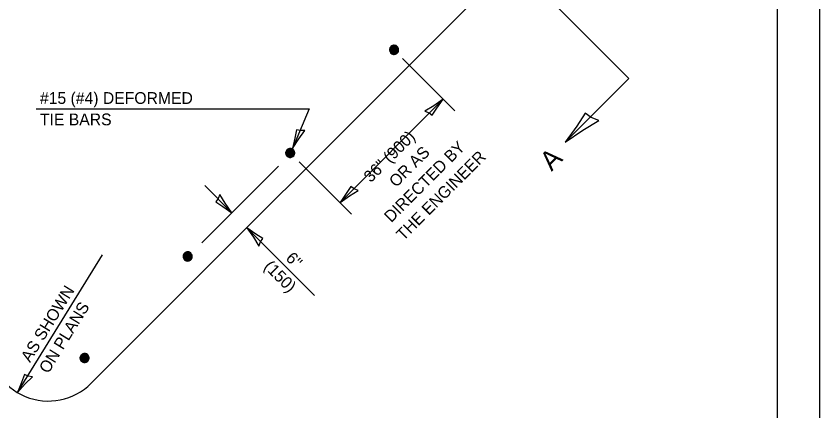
# Model space of a CAD drawing. Extents: x 99537 to 100217, y 100016 to 100456.
# Drawn here: x 100029.1 to 100217.1, y 100116 to 100208.3 of the extents above; entities that cross this region are included whole.
import ezdxf

# ---------------------------------------------------------------- set-up
doc = ezdxf.new("R2010")
doc.units = 0
for name, color, linetype in [('Design_PR_Back of Gutter or Curb line', 7, 'Continuous'), ('Design_PR_Roadway Dimensions', 7, 'Continuous'), ('Design_PR_Roadway Notes', 7, 'Continuous'), ('Level 43', 7, 'Continuous'), ('Sheets_50 Reference Boundary', 7, 'Continuous'), ('Sheets_General Details', 7, 'Continuous'), ('Sheets_Printer Plotting Border', 7, 'Continuous'), ('Stage_Construction Traffic Control', 7, 'Continuous')]:
    doc.layers.add(name, color=color, linetype=linetype)

msp = doc.modelspace()

# ---------------------------------------------------------------- linework, layer by layer
at = {"layer": 'Design_PR_Back of Gutter or Curb line'}
msp.add_line((100046.68, 100122.46), (100163.45, 100239.24), dxfattribs=at)
msp.add_arc((100036.67, 100132.47), 14.16, 180, 315.0019, dxfattribs=at)
at = {"layer": 'Design_PR_Roadway Notes'}
for p, q in [((100172.42, 100193.69), (100145.16, 100220.95)), ((100157.54, 100178.8), (100172.42, 100193.69)), ((100033.83, 100186.66), (100097.65, 100186.66)), ((100097.65, 100186.66), (100093.77, 100177.32)), ((100029.45, 100120.29), (100049.34, 100152.52))]:
    msp.add_line(p, q, dxfattribs=at)
for points in [[(100165.36, 100183.92), (100163.59, 100184.63), (100162.19, 100185.62), (100160.21, 100182.59), (100157.54, 100178.8), (100161.62, 100181.62)], [(100096.65, 100181.53), (100095.61, 100181.53), (100094.7, 100181.74), (100094.33, 100179.79), (100093.77, 100177.32), (100095.24, 100179.6)], [(100032.97, 100123.99), (100031.93, 100124.15), (100031.07, 100124.5), (100030.39, 100122.64), (100029.45, 100120.29), (100031.26, 100122.3)]]:
    msp.add_lwpolyline(points, close=True, dxfattribs=at)
at = {"layer": 'Level 43'}
for p, q in [((100119.45, 100198.4), (100131.7, 100186.15)), ((100104.86, 100164.73), (100128.98, 100188.86)), ((100095.32, 100174.27), (100107.57, 100162.01)), ((100072.56, 100155.33), (100090.47, 100173.25)), ((100079.56, 100162.34), (100073.21, 100168.68)), ((100098.88, 100143.02), (100083.07, 100158.83))]:
    msp.add_line(p, q, dxfattribs=at)
for points in [[(100124.71, 100186.06), (100125.68, 100185.67), (100126.44, 100185.13), (100127.52, 100186.78), (100128.98, 100188.86), (100126.76, 100187.31)], [(100109.13, 100167.52), (100108.16, 100167.91), (100107.4, 100168.45), (100106.32, 100166.8), (100104.86, 100164.73), (100107.09, 100166.27)], [(100076.77, 100166.61), (100076.38, 100165.64), (100075.83, 100164.88), (100077.49, 100163.8), (100079.56, 100162.34), (100078.02, 100164.56)], [(100085.87, 100154.55), (100086.26, 100155.52), (100086.8, 100156.28), (100085.15, 100157.36), (100083.07, 100158.83), (100084.61, 100156.6)]]:
    msp.add_lwpolyline(points, close=True, dxfattribs=at)
at = {"layer": 'Sheets_50 Reference Boundary'}
msp.add_lwpolyline([(99577.07, 100446.23), (100207.07, 100446.23), (100207.07, 100046.23), (99577.07, 100046.23)], close=True, dxfattribs=at)
at = {"layer": 'Sheets_General Details'}
msp.add_line((100217.07, 100016.23), (100217.07, 100456.23), dxfattribs=at)
msp.add_lwpolyline([(99577.07, 100446.23), (100207.07, 100446.23), (100207.07, 100026.23), (99577.07, 100026.23)], close=True, dxfattribs=at)
at = {"layer": 'Sheets_Printer Plotting Border'}
msp.add_lwpolyline([(99537.07, 100016.23), (100217.07, 100016.23), (100217.07, 100456.23), (99537.07, 100456.23)], close=True, dxfattribs=at)
at = {"layer": 'Stage_Construction Traffic Control'}
for points in [[(100116.77, 100199.65), (100116.99, 100199.5), (100117.15, 100199.42), (100117.37, 100199.36), (100117.55, 100199.36), (100117.69, 100199.38), (100117.85, 100199.42), (100118, 100199.48), (100118.14, 100199.56), (100118.33, 100199.75), (100118.44, 100199.9), (100118.53, 100200.13), (100118.57, 100200.35), (100118.57, 100200.54), (100118.53, 100200.71), (100118.47, 100200.89), (100118.36, 100201.06), (100118.21, 100201.22), (100117.95, 100201.4), (100117.75, 100201.46), (100117.55, 100201.49), (100117.34, 100201.48), (100117.12, 100201.42), (100116.94, 100201.33), (100116.77, 100201.19), (100116.63, 100201.03), (100116.53, 100200.86), (100116.47, 100200.7), (100116.44, 100200.54), (100116.44, 100200.37), (100116.47, 100200.19), (100116.5, 100200.06), (100116.57, 100199.92), (100116.63, 100199.81), (100116.68, 100199.76), (100116.75, 100199.67), (100116.94, 100199.62), (100117.16, 100199.5), (100117.41, 100199.44), (100117.66, 100199.45), (100117.88, 100199.5), (100118.06, 100199.61), (100118.25, 100199.78), (100118.39, 100199.99), (100118.48, 100200.26), (100118.48, 100200.57), (100118.38, 100200.88), (100118.17, 100201.15), (100117.92, 100201.31), (100117.7, 100201.39), (100117.42, 100201.4), (100117.24, 100201.37), (100116.97, 100201.25), (100116.74, 100201.05), (100116.6, 100200.8), (100116.54, 100200.63), (100116.52, 100200.44), (100116.53, 100200.26), (100116.6, 100200.05), (100116.67, 100199.89), (100116.78, 100199.75), (100116.91, 100199.63), (100117.07, 100199.64), (100117.24, 100199.57), (100117.46, 100199.53), (100117.64, 100199.53), (100117.82, 100199.58), (100118.02, 100199.69), (100118.18, 100199.83), (100118.33, 100200.05), (100118.39, 100200.29), (100118.39, 100200.55), (100118.3, 100200.82), (100118.17, 100201.03), (100117.93, 100201.21), (100117.63, 100201.31), (100117.36, 100201.31), (100117.14, 100201.24), (100116.88, 100201.07), (100116.73, 100200.85), (100116.62, 100200.58), (100116.61, 100200.32), (100116.66, 100200.11), (100116.79, 100199.88), (100117.06, 100199.65), (100117.24, 100199.65), (100117.51, 100199.62), (100117.7, 100199.63), (100117.9, 100199.71), (100118.07, 100199.85), (100118.24, 100200.08), (100118.32, 100200.32), (100118.3, 100200.56), (100118.23, 100200.79), (100118.07, 100201), (100117.82, 100201.17), (100117.57, 100201.24), (100117.36, 100201.21), (100117.13, 100201.15), (100116.93, 100200.99), (100116.75, 100200.75)], [(100116.75, 100200.75), (100116.7, 100200.53), (100116.7, 100200.29), (100116.78, 100200.05), (100116.92, 100199.86), (100117.23, 100199.66), (100117.42, 100199.74), (100117.63, 100199.74), (100117.87, 100199.83), (100118.05, 100199.99), (100118.17, 100200.24), (100118.18, 100200.52), (100118.08, 100200.79), (100117.88, 100200.99), (100117.63, 100201.1), (100117.37, 100201.09), (100117.14, 100201), (100116.97, 100200.86), (100116.86, 100200.65), (100116.82, 100200.44), (100116.83, 100200.26), (100116.91, 100200.08), (100117.06, 100199.9), (100117.26, 100199.8), (100117.42, 100199.74), (100117.62, 100199.87), (100117.87, 100199.99), (100118.02, 100200.2), (100118.06, 100200.4), (100118.02, 100200.63), (100117.88, 100200.83), (100117.69, 100200.95), (100117.47, 100200.97), (100117.28, 100200.93), (100117.15, 100200.85), (100117.03, 100200.71), (100116.95, 100200.54), (100116.95, 100200.34), (100117.03, 100200.14), (100117.18, 100199.97), (100117.42, 100199.87), (100117.62, 100199.88), (100117.79, 100200.1), (100117.9, 100200.25), (100117.93, 100200.49), (100117.85, 100200.68), (100117.66, 100200.82), (100117.46, 100200.85), (100117.27, 100200.77), (100117.11, 100200.59), (100117.07, 100200.4), (100117.15, 100200.18), (100117.3, 100200.05), (100117.51, 100199.99), (100117.67, 100200.04), (100117.78, 100200.09), (100117.82, 100200.3), (100117.85, 100200.49), (100117.77, 100200.64), (100117.59, 100200.76), (100117.4, 100200.75), (100117.27, 100200.66), (100117.18, 100200.52), (100117.17, 100200.32), (100117.27, 100200.18), (100117.42, 100200.09), (100117.6, 100200.09), (100117.72, 100200.16), (100117.82, 100200.27), (100117.75, 100200.52), (100117.62, 100200.66), (100117.44, 100200.67), (100117.31, 100200.61), (100117.24, 100200.45), (100117.28, 100200.29), (100117.38, 100200.19), (100117.53, 100200.16), (100117.65, 100200.2), (100117.75, 100200.33), (100117.76, 100200.48), (100117.59, 100200.57), (100117.45, 100200.58), (100117.36, 100200.5), (100117.34, 100200.37), (100117.45, 100200.26), (100117.58, 100200.27), (100117.65, 100200.33), (100117.68, 100200.45), (100117.62, 100200.55), (100117.46, 100200.5), (100117.42, 100200.4), (100117.48, 100200.33), (100117.55, 100200.34), (100117.59, 100200.44), (100117.57, 100200.47), (100117.5, 100200.51)], [(100092.47, 100175.55), (100092.7, 100175.38), (100092.85, 100175.31), (100093.08, 100175.26), (100093.25, 100175.25), (100093.39, 100175.27), (100093.55, 100175.3), (100093.7, 100175.38), (100093.84, 100175.45), (100094.03, 100175.64), (100094.14, 100175.8), (100094.23, 100176.02), (100094.27, 100176.25), (100094.27, 100176.44), (100094.24, 100176.59), (100094.17, 100176.79), (100094.06, 100176.96), (100093.91, 100177.12), (100093.65, 100177.29), (100093.45, 100177.36), (100093.25, 100177.39), (100093.04, 100177.37), (100092.82, 100177.31), (100092.64, 100177.22), (100092.47, 100177.09), (100092.33, 100176.92), (100092.24, 100176.76), (100092.17, 100176.59), (100092.14, 100176.43), (100092.14, 100176.26), (100092.17, 100176.08), (100092.21, 100175.95), (100092.27, 100175.81), (100092.34, 100175.71), (100092.38, 100175.65), (100092.46, 100175.56), (100092.64, 100175.51), (100092.86, 100175.39), (100093.12, 100175.33), (100093.36, 100175.34), (100093.58, 100175.4), (100093.77, 100175.5), (100093.95, 100175.67), (100094.09, 100175.89), (100094.18, 100176.15), (100094.18, 100176.46), (100094.08, 100176.77), (100093.87, 100177.04), (100093.62, 100177.2), (100093.4, 100177.28), (100093.12, 100177.3), (100092.94, 100177.26), (100092.67, 100177.15), (100092.44, 100176.94), (100092.3, 100176.7), (100092.25, 100176.52), (100092.22, 100176.34), (100092.23, 100176.14), (100092.3, 100175.93), (100092.38, 100175.78), (100092.49, 100175.65), (100092.61, 100175.53), (100092.77, 100175.54), (100092.94, 100175.47), (100093.16, 100175.42), (100093.34, 100175.42), (100093.54, 100175.48), (100093.73, 100175.59), (100093.88, 100175.72), (100094.03, 100175.94), (100094.09, 100176.19), (100094.09, 100176.44), (100094, 100176.72), (100093.87, 100176.93), (100093.63, 100177.1), (100093.34, 100177.2), (100093.07, 100177.2), (100092.84, 100177.13), (100092.59, 100176.96), (100092.43, 100176.74), (100092.32, 100176.47), (100092.31, 100176.22), (100092.37, 100176.01), (100092.49, 100175.77), (100092.77, 100175.54), (100092.94, 100175.55), (100093.21, 100175.51), (100093.4, 100175.51), (100093.61, 100175.61), (100093.78, 100175.74), (100093.94, 100175.97), (100094.02, 100176.22), (100094, 100176.45), (100093.93, 100176.68), (100093.78, 100176.89), (100093.53, 100177.06), (100093.27, 100177.12), (100093.06, 100177.11), (100092.84, 100177.04), (100092.63, 100176.88), (100092.46, 100176.64)], [(100092.46, 100176.64), (100092.41, 100176.43), (100092.4, 100176.19), (100092.48, 100175.95), (100092.62, 100175.75), (100092.93, 100175.55), (100093.12, 100175.63), (100093.33, 100175.63), (100093.57, 100175.72), (100093.75, 100175.89), (100093.87, 100176.13), (100093.88, 100176.41), (100093.79, 100176.67), (100093.58, 100176.88), (100093.33, 100176.99), (100093.07, 100176.98), (100092.84, 100176.89), (100092.67, 100176.76), (100092.56, 100176.54), (100092.52, 100176.34), (100092.53, 100176.15), (100092.62, 100175.97), (100092.76, 100175.8), (100092.96, 100175.69), (100093.12, 100175.63), (100093.33, 100175.77), (100093.57, 100175.89), (100093.72, 100176.1), (100093.76, 100176.3), (100093.72, 100176.52), (100093.58, 100176.73), (100093.39, 100176.84), (100093.18, 100176.87), (100092.99, 100176.82), (100092.85, 100176.74), (100092.73, 100176.59), (100092.66, 100176.43), (100092.65, 100176.24), (100092.73, 100176.04), (100092.88, 100175.86), (100093.12, 100175.76), (100093.33, 100175.77), (100093.49, 100175.99), (100093.6, 100176.14), (100093.64, 100176.38), (100093.55, 100176.57), (100093.36, 100176.71), (100093.16, 100176.74), (100092.97, 100176.67), (100092.82, 100176.48), (100092.78, 100176.28), (100092.85, 100176.07), (100093, 100175.94), (100093.22, 100175.89), (100093.37, 100175.93), (100093.48, 100175.98), (100093.53, 100176.19), (100093.55, 100176.38), (100093.48, 100176.53), (100093.3, 100176.65), (100093.11, 100176.65), (100092.97, 100176.55), (100092.88, 100176.41), (100092.87, 100176.22), (100092.97, 100176.07), (100093.12, 100175.99), (100093.31, 100175.99), (100093.43, 100176.05), (100093.52, 100176.16), (100093.46, 100176.41), (100093.33, 100176.55), (100093.15, 100176.56), (100093.01, 100176.5), (100092.94, 100176.35), (100092.98, 100176.19), (100093.08, 100176.08), (100093.23, 100176.05), (100093.36, 100176.09), (100093.45, 100176.22), (100093.46, 100176.38), (100093.29, 100176.46), (100093.16, 100176.48), (100093.06, 100176.4), (100093.04, 100176.26), (100093.15, 100176.15), (100093.28, 100176.16), (100093.35, 100176.22), (100093.38, 100176.34), (100093.33, 100176.44), (100093.16, 100176.39), (100093.12, 100176.29), (100093.19, 100176.22), (100093.25, 100176.23), (100093.29, 100176.33), (100093.27, 100176.37), (100093.2, 100176.4)], [(100068.51, 100151.35), (100068.72, 100151.18), (100068.89, 100151.11), (100069.11, 100151.06), (100069.28, 100151.05), (100069.43, 100151.07), (100069.59, 100151.11), (100069.73, 100151.17), (100069.87, 100151.26), (100070.06, 100151.44), (100070.17, 100151.6), (100070.27, 100151.82), (100070.3, 100152.04), (100070.3, 100152.23), (100070.27, 100152.4), (100070.2, 100152.58), (100070.09, 100152.76), (100069.94, 100152.92), (100069.69, 100153.09), (100069.49, 100153.16), (100069.28, 100153.18), (100069.07, 100153.18), (100068.85, 100153.1), (100068.67, 100153.02), (100068.5, 100152.89), (100068.37, 100152.73), (100068.27, 100152.56), (100068.21, 100152.39), (100068.18, 100152.23), (100068.17, 100152.06), (100068.2, 100151.88), (100068.24, 100151.75), (100068.3, 100151.61), (100068.37, 100151.51), (100068.41, 100151.45), (100068.49, 100151.36), (100068.68, 100151.31), (100068.89, 100151.19), (100069.14, 100151.13), (100069.4, 100151.14), (100069.62, 100151.2), (100069.8, 100151.3), (100069.99, 100151.47), (100070.12, 100151.68), (100070.21, 100151.96), (100070.21, 100152.26), (100070.11, 100152.57), (100069.9, 100152.84), (100069.66, 100153), (100069.43, 100153.07), (100069.16, 100153.09), (100068.97, 100153.06), (100068.7, 100152.94), (100068.47, 100152.74), (100068.34, 100152.5), (100068.28, 100152.32), (100068.25, 100152.13), (100068.26, 100151.95), (100068.34, 100151.74), (100068.41, 100151.58), (100068.52, 100151.45), (100068.64, 100151.33), (100068.81, 100151.33), (100068.97, 100151.26), (100069.19, 100151.23), (100069.38, 100151.23), (100069.56, 100151.27), (100069.76, 100151.38), (100069.91, 100151.52), (100070.06, 100151.75), (100070.12, 100151.99), (100070.12, 100152.23), (100070.04, 100152.52), (100069.9, 100152.73), (100069.66, 100152.9), (100069.37, 100153), (100069.1, 100153), (100068.88, 100152.93), (100068.62, 100152.76), (100068.46, 100152.55), (100068.35, 100152.27), (100068.35, 100152.01), (100068.4, 100151.81), (100068.53, 100151.57), (100068.8, 100151.33), (100068.97, 100151.35), (100069.24, 100151.3), (100069.43, 100151.32), (100069.64, 100151.41), (100069.81, 100151.54), (100069.97, 100151.77), (100070.05, 100152.02), (100070.04, 100152.25), (100069.96, 100152.49), (100069.81, 100152.69), (100069.55, 100152.86), (100069.31, 100152.92), (100069.09, 100152.91), (100068.86, 100152.84), (100068.67, 100152.68), (100068.49, 100152.44)], [(100068.49, 100152.44), (100068.44, 100152.23), (100068.43, 100151.99), (100068.51, 100151.75), (100068.65, 100151.55), (100068.97, 100151.36), (100069.16, 100151.43), (100069.36, 100151.44), (100069.61, 100151.52), (100069.79, 100151.68), (100069.9, 100151.93), (100069.92, 100152.2), (100069.82, 100152.48), (100069.62, 100152.69), (100069.36, 100152.79), (100069.1, 100152.78), (100068.88, 100152.69), (100068.71, 100152.55), (100068.6, 100152.34), (100068.56, 100152.14), (100068.57, 100151.96), (100068.65, 100151.77), (100068.79, 100151.6), (100069, 100151.49), (100069.15, 100151.44), (100069.36, 100151.57), (100069.6, 100151.68), (100069.75, 100151.89), (100069.79, 100152.1), (100069.75, 100152.32), (100069.61, 100152.53), (100069.43, 100152.64), (100069.21, 100152.67), (100069.02, 100152.62), (100068.88, 100152.53), (100068.76, 100152.4), (100068.69, 100152.23), (100068.68, 100152.04), (100068.76, 100151.84), (100068.92, 100151.66), (100069.16, 100151.56), (100069.36, 100151.57), (100069.52, 100151.79), (100069.63, 100151.95), (100069.67, 100152.19), (100069.58, 100152.37), (100069.39, 100152.52), (100069.19, 100152.55), (100069, 100152.47), (100068.85, 100152.28), (100068.81, 100152.08), (100068.88, 100151.87), (100069.03, 100151.74), (100069.25, 100151.68), (100069.4, 100151.73), (100069.51, 100151.78), (100069.55, 100151.99), (100069.58, 100152.19), (100069.51, 100152.33), (100069.33, 100152.45), (100069.14, 100152.44), (100069, 100152.35), (100068.91, 100152.2), (100068.91, 100152.02), (100069, 100151.87), (100069.15, 100151.78), (100069.34, 100151.78), (100069.45, 100151.85), (100069.55, 100151.96), (100069.49, 100152.2), (100069.36, 100152.35), (100069.18, 100152.37), (100069.05, 100152.3), (100068.98, 100152.14), (100069.01, 100151.99), (100069.12, 100151.89), (100069.27, 100151.85), (100069.38, 100151.89), (100069.49, 100152.02), (100069.5, 100152.17), (100069.33, 100152.26), (100069.19, 100152.28), (100069.1, 100152.2), (100069.07, 100152.06), (100069.18, 100151.95), (100069.31, 100151.96), (100069.38, 100152.02), (100069.42, 100152.14), (100069.36, 100152.24), (100069.19, 100152.19), (100069.16, 100152.1), (100069.22, 100152.02), (100069.29, 100152.03), (100069.33, 100152.13), (100069.3, 100152.17), (100069.24, 100152.2)], [(100044.37, 100127.6), (100044.59, 100127.44), (100044.75, 100127.37), (100044.98, 100127.32), (100045.15, 100127.31), (100045.3, 100127.33), (100045.45, 100127.37), (100045.6, 100127.43), (100045.74, 100127.51), (100045.93, 100127.7), (100046.04, 100127.86), (100046.14, 100128.08), (100046.17, 100128.3), (100046.17, 100128.5), (100046.14, 100128.66), (100046.06, 100128.85), (100045.96, 100129.02), (100045.82, 100129.18), (100045.55, 100129.34), (100045.35, 100129.42), (100045.15, 100129.44), (100044.95, 100129.43), (100044.71, 100129.37), (100044.53, 100129.28), (100044.37, 100129.15), (100044.23, 100128.99), (100044.14, 100128.82), (100044.08, 100128.65), (100044.05, 100128.49), (100044.04, 100128.32), (100044.07, 100128.14), (100044.11, 100128.01), (100044.17, 100127.87), (100044.23, 100127.77), (100044.28, 100127.71), (100044.36, 100127.62), (100044.54, 100127.57), (100044.76, 100127.45), (100045.01, 100127.39), (100045.27, 100127.4), (100045.48, 100127.45), (100045.67, 100127.56), (100045.85, 100127.74), (100046, 100127.94), (100046.08, 100128.22), (100046.08, 100128.52), (100045.98, 100128.83), (100045.78, 100129.1), (100045.52, 100129.27), (100045.3, 100129.34), (100045.03, 100129.35), (100044.83, 100129.31), (100044.57, 100129.2), (100044.34, 100129), (100044.2, 100128.76), (100044.14, 100128.58), (100044.12, 100128.4), (100044.13, 100128.21), (100044.2, 100127.99), (100044.28, 100127.84), (100044.38, 100127.71), (100044.51, 100127.59), (100044.67, 100127.59), (100044.83, 100127.53), (100045.06, 100127.48), (100045.25, 100127.48), (100045.43, 100127.53), (100045.63, 100127.64), (100045.79, 100127.78), (100045.93, 100128.01), (100046, 100128.25), (100045.99, 100128.5), (100045.9, 100128.78), (100045.77, 100128.99), (100045.53, 100129.16), (100045.24, 100129.27), (100044.97, 100129.26), (100044.74, 100129.19), (100044.49, 100129.03), (100044.33, 100128.81), (100044.22, 100128.53), (100044.22, 100128.27), (100044.26, 100128.07), (100044.4, 100127.83), (100044.67, 100127.59), (100044.85, 100127.6), (100045.1, 100127.56), (100045.3, 100127.57), (100045.51, 100127.66), (100045.67, 100127.8), (100045.84, 100128.03), (100045.91, 100128.28), (100045.9, 100128.5), (100045.82, 100128.74), (100045.68, 100128.95), (100045.43, 100129.12), (100045.18, 100129.18), (100044.95, 100129.16), (100044.74, 100129.1), (100044.53, 100128.94), (100044.36, 100128.7)], [(100044.36, 100128.7), (100044.31, 100128.49), (100044.29, 100128.25), (100044.38, 100128.01), (100044.53, 100127.81), (100044.83, 100127.62), (100045.02, 100127.69), (100045.23, 100127.7), (100045.48, 100127.78), (100045.65, 100127.94), (100045.78, 100128.19), (100045.79, 100128.47), (100045.69, 100128.74), (100045.49, 100128.95), (100045.23, 100129.05), (100044.97, 100129.04), (100044.74, 100128.95), (100044.57, 100128.82), (100044.46, 100128.6), (100044.43, 100128.4), (100044.44, 100128.22), (100044.52, 100128.03), (100044.65, 100127.86), (100044.86, 100127.75), (100045.02, 100127.69), (100045.23, 100127.83), (100045.47, 100127.94), (100045.61, 100128.15), (100045.66, 100128.36), (100045.62, 100128.58), (100045.48, 100128.79), (100045.3, 100128.89), (100045.07, 100128.92), (100044.89, 100128.88), (100044.74, 100128.79), (100044.64, 100128.66), (100044.56, 100128.49), (100044.55, 100128.29), (100044.62, 100128.1), (100044.79, 100127.92), (100045.03, 100127.82), (100045.22, 100127.83), (100045.39, 100128.05), (100045.51, 100128.2), (100045.54, 100128.44), (100045.45, 100128.63), (100045.26, 100128.77), (100045.06, 100128.8), (100044.88, 100128.73), (100044.71, 100128.54), (100044.68, 100128.34), (100044.74, 100128.13), (100044.9, 100128), (100045.12, 100127.94), (100045.27, 100127.99), (100045.37, 100128.05), (100045.43, 100128.26), (100045.45, 100128.44), (100045.37, 100128.59), (100045.19, 100128.71), (100045.01, 100128.71), (100044.88, 100128.61), (100044.78, 100128.47), (100044.77, 100128.28), (100044.86, 100128.13), (100045.02, 100128.05), (100045.21, 100128.05), (100045.33, 100128.11), (100045.43, 100128.22), (100045.36, 100128.47), (100045.22, 100128.61), (100045.05, 100128.62), (100044.92, 100128.56), (100044.85, 100128.4), (100044.88, 100128.25), (100044.98, 100128.14), (100045.13, 100128.11), (100045.25, 100128.15), (100045.36, 100128.28), (100045.37, 100128.43), (100045.19, 100128.52), (100045.06, 100128.53), (100044.97, 100128.46), (100044.94, 100128.32), (100045.06, 100128.21), (100045.18, 100128.22), (100045.25, 100128.28), (100045.28, 100128.4), (100045.22, 100128.5), (100045.06, 100128.44), (100045.03, 100128.35), (100045.09, 100128.29), (100045.16, 100128.29), (100045.19, 100128.4), (100045.16, 100128.43), (100045.1, 100128.47)]]:
    msp.add_lwpolyline(points, dxfattribs=at)

# ---------------------------------------------------------------- texts
at = {"layer": 'Design_PR_Roadway Dimensions'}
for s, rotation, p in [('36" (900)', 45, (100112.05, 100169.25)), ('DIRECTED BY', 45, (100116.84, 100159.89)), ('OR AS', 45, (100117.98, 100168.11)), ('THE ENGINEER', 45, (100119.68, 100155.66)), ('6"', 314.991, (100091.99, 100151.5)), ('(150)', 314.991, (100086.87, 100149.55))]:
    msp.add_text(s, height=2.75, rotation=rotation, dxfattribs=at).set_placement(p)
at = {"layer": 'Design_PR_Roadway Notes'}
for s, p in [('#15 (#4) DEFORMED', (100034.69, 100187.78)), ('TIE BARS', (100034.69, 100182.78))]:
    msp.add_text(s, height=2.75, dxfattribs=at).set_placement(p)
for s, height, rotation, p in [('A', 4.5, 45.0231, (100154.32, 100171.9)), ('AS SHOWN', 2.75, 58.3296, (100032.37, 100127.17)), ('ON PLANS', 2.75, 58.3296, (100036.63, 100124.55))]:
    msp.add_text(s, height=height, rotation=rotation, dxfattribs=at).set_placement(p)

doc.saveas('drawing.dxf')
